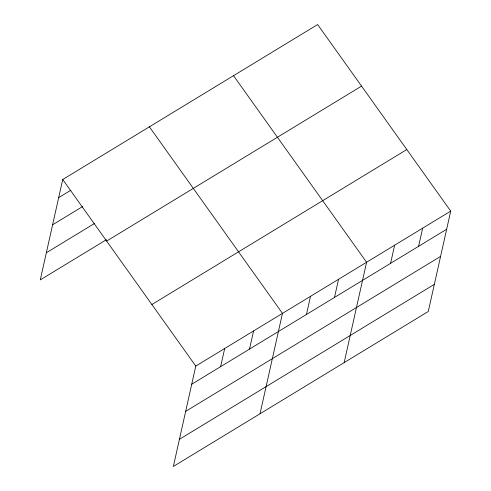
<?xml version="1.0" encoding="UTF-8"?>
<svg xmlns="http://www.w3.org/2000/svg" width="491" height="491" viewBox="0 0 491 491"><rect width="100%" height="100%" fill="white"/><g stroke="black" fill="none" stroke-linecap="round" stroke-linejoin="round"><path stroke-width="0.74" d="M450.713 211.112L195.792 366.071L173.36 466.45L428.275 311.49L450.713 211.112L317.64 24.55L62.725 179.51L40.287 279.888L106.412 239.694M220.631 366.654L224.688 348.506M249.52 349.089L253.577 330.946M260.027 413.766L282.466 313.381L149.399 126.825M306.452 314.479L310.508 296.337M334.494 297.436L338.551 279.293M344.154 362.628L366.593 262.249L233.52 75.688M390.578 263.348L394.629 245.199M418.614 246.298L422.671 228.155M58.668 197.652L70.87 190.238M52.605 224.792L82.776 206.447M46.35 252.755L94.505 223.485M106.639 241.075L361.554 86.115M151.885 304.506L406.8 149.546M191.742 384.214L446.657 229.254M185.672 411.354L440.593 256.394M179.424 439.31L434.345 284.35M62.725 179.51L195.792 366.071"/></g></svg>
